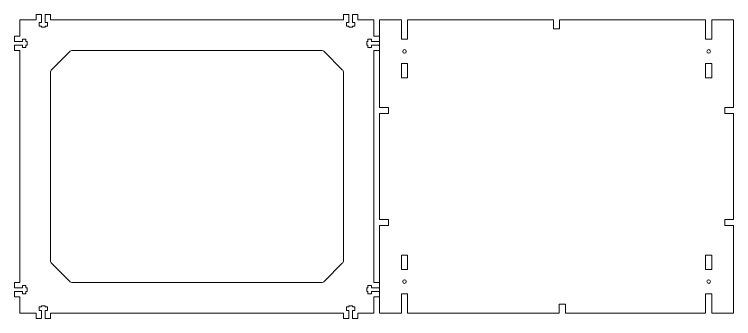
# Model space of a CAD drawing. Header units: inches. Extents: x -959 to 461, y -102 to 704.
# Drawn here: x -246 to 461, y 405 to 704 of the extents above; entities that cross this region are included whole.
import ezdxf

# ---------------------------------------------------------------- set-up
doc = ezdxf.new("R2010")
doc.units = ezdxf.units.IN
doc.header["$MEASUREMENT"] = 0
doc.layers.add('Layer 1', color=7, linetype='Continuous')

msp = doc.modelspace()

# ---------------------------------------------------------------- linework, layer by layer
at = {"layer": 'Layer 1', "color": 7, "lineweight": 18}
for points in [[(107.6, 410.32), (91.6, 410.32), (91.6, 404.82), (86.38, 404.82), (86.38, 412.76), (88.6, 412.76), (88.6, 416.24), (86.38, 416.24), (86.38, 417.53), (82.82, 417.53), (82.82, 416.24), (80.6, 416.24), (80.6, 412.76), (82.82, 412.76), (82.82, 404.82), (77.6, 404.82), (77.6, 410.32), (-210.7, 410.32), (-210.7, 404.82), (-215.92, 404.82), (-215.92, 412.76), (-213.7, 412.76), (-213.7, 416.24), (-215.92, 416.24), (-215.92, 417.53), (-219.48, 417.53), (-219.48, 416.24), (-221.7, 416.24), (-221.7, 412.76), (-219.48, 412.76), (-219.48, 404.82), (-224.7, 404.82), (-224.7, 410.32), (-240.7, 410.32), (-240.7, 426.32), (-246.2, 426.32), (-246.2, 431.54), (-238.27, 431.54), (-238.27, 429.32), (-234.78, 429.32), (-234.78, 431.54), (-233.49, 431.54), (-233.49, 435.1), (-234.78, 435.1), (-234.78, 437.32), (-238.27, 437.32), (-238.27, 435.1), (-246.2, 435.1), (-246.2, 440.32), (-240.7, 440.32), (-240.7, 668.32), (-246.2, 668.32), (-246.2, 673.54), (-238.27, 673.54), (-238.27, 671.32), (-234.78, 671.32), (-234.78, 673.54), (-233.49, 673.54), (-233.49, 677.1), (-234.78, 677.1), (-234.78, 679.32), (-238.27, 679.32), (-238.27, 677.1), (-246.2, 677.1), (-246.2, 682.32), (-240.7, 682.32), (-240.7, 698.32), (-224.7, 698.32), (-224.7, 703.82), (-219.48, 703.82), (-219.48, 695.89), (-221.7, 695.89), (-221.7, 692.4), (-219.48, 692.4), (-219.48, 691.11), (-215.92, 691.11), (-215.92, 692.4), (-213.7, 692.4), (-213.7, 695.89), (-215.92, 695.89), (-215.92, 703.82), (-210.7, 703.82), (-210.7, 698.32), (77.6, 698.32), (77.6, 703.82), (82.82, 703.82), (82.82, 695.89), (80.6, 695.89), (80.6, 692.4), (82.82, 692.4), (82.82, 691.11), (86.38, 691.11), (86.38, 692.4), (88.6, 692.4), (88.6, 695.89), (86.38, 695.89), (86.38, 703.82), (91.6, 703.82), (91.6, 698.32), (107.6, 698.32), (107.6, 682.32), (113.1, 682.32), (113.1, 677.1), (105.16, 677.1), (105.16, 679.32), (101.68, 679.32), (101.68, 677.1), (100.39, 677.1), (100.39, 673.54), (101.68, 673.54), (101.68, 671.32), (105.16, 671.32), (105.16, 673.54), (113.1, 673.54), (113.1, 668.32), (107.6, 668.32), (107.6, 440.32), (113.1, 440.32), (113.1, 435.1), (105.16, 435.1), (105.16, 437.32), (101.68, 437.32), (101.68, 435.1), (100.39, 435.1), (100.39, 431.54), (101.68, 431.54), (101.68, 429.32), (105.16, 429.32), (105.16, 431.54), (113.1, 431.54), (113.1, 426.32), (107.6, 426.32), (107.6, 410.32)], [(113.1, 698.32), (134.6, 698.32), (134.6, 679.32), (140.6, 679.32), (140.6, 698.32), (284.25, 698.32), (284.25, 689.55), (290.25, 689.55), (290.25, 698.32), (433.9, 698.32), (433.9, 679.32), (439.9, 679.32), (439.9, 698.32), (461.4, 698.32), (461.4, 612.32), (452.63, 612.32), (452.63, 606.32), (461.4, 606.32), (461.4, 502.32), (452.63, 502.32), (452.63, 496.32), (461.4, 496.32), (461.4, 410.32), (439.9, 410.32), (439.9, 429.32), (433.9, 429.32), (433.9, 410.32), (295.88, 410.32), (295.88, 419.09), (289.88, 419.09), (289.88, 410.32), (140.6, 410.32), (140.6, 429.32), (134.6, 429.32), (134.6, 410.32), (113.1, 410.32), (113.1, 496.32), (121.87, 496.32), (121.87, 502.32), (113.1, 502.32), (113.1, 606.32), (121.87, 606.32), (121.87, 612.32), (113.1, 612.32), (113.1, 698.32)], [(134.6, 655.49), (134.6, 641.49), (140.6, 641.49), (140.6, 655.49), (134.6, 655.49)], [(433.9, 655.49), (439.9, 655.49), (439.9, 641.49), (433.9, 641.49), (433.9, 655.49)], [(134.6, 467.15), (140.6, 467.15), (140.6, 453.15), (134.6, 453.15), (134.6, 467.15)], [(433.9, 467.15), (439.9, 467.15), (439.9, 453.15), (433.9, 453.15), (433.9, 467.15)]]:
    msp.add_lwpolyline(points, dxfattribs=at)
for points, knots in [([(58.77, 441.49), (58.77, 441.49), (76.43, 459.15), (76.43, 459.15), (77.18, 459.9), (77.6, 460.92), (77.6, 461.98), (77.6, 461.98), (77.6, 646.66), (77.6, 646.66), (77.6, 647.72), (77.18, 648.74), (76.43, 649.49), (76.43, 649.49), (58.77, 667.15), (58.77, 667.15), (58.02, 667.9), (57, 668.32), (55.94, 668.32), (55.94, 668.32), (-189.04, 668.32), (-189.04, 668.32), (-190.1, 668.32), (-191.12, 667.9), (-191.87, 667.15), (-191.87, 667.15), (-209.53, 649.49), (-209.53, 649.49), (-210.28, 648.74), (-210.7, 647.72), (-210.7, 646.66), (-210.7, 646.66), (-210.7, 461.98), (-210.7, 461.98), (-210.7, 460.92), (-210.28, 459.9), (-209.53, 459.15), (-209.53, 459.15), (-191.87, 441.49), (-191.87, 441.49), (-191.12, 440.74), (-190.1, 440.32), (-189.04, 440.32), (-189.04, 440.32), (55.94, 440.32), (55.94, 440.32), (57, 440.32), (58.02, 440.74), (58.77, 441.49)], [0, 0, 0, 0, 1, 1, 1, 2, 2, 2, 3, 3, 3, 4, 4, 4, 5, 5, 5, 6, 6, 6, 7, 7, 7, 8, 8, 8, 9, 9, 9, 10, 10, 10, 11, 11, 11, 12, 12, 12, 13, 13, 13, 14, 14, 14, 15, 15, 15, 16, 16, 16, 16]), ([(139.38, 667.4), (139.38, 666.42), (138.58, 665.63), (137.6, 665.63), (136.62, 665.63), (135.82, 666.42), (135.82, 667.4), (135.82, 668.39), (136.62, 669.18), (137.6, 669.18), (138.58, 669.18), (139.38, 668.39), (139.38, 667.4)], [0, 0, 0, 0, 1, 1, 1, 2, 2, 2, 3, 3, 3, 4, 4, 4, 4]), ([(438.68, 667.4), (438.68, 666.42), (437.89, 665.63), (436.9, 665.63), (435.92, 665.63), (435.13, 666.42), (435.13, 667.4), (435.13, 668.39), (435.92, 669.18), (436.9, 669.18), (437.89, 669.18), (438.68, 668.39), (438.68, 667.4)], [0, 0, 0, 0, 1, 1, 1, 2, 2, 2, 3, 3, 3, 4, 4, 4, 4]), ([(139.38, 441.24), (139.38, 440.25), (138.58, 439.46), (137.6, 439.46), (136.62, 439.46), (135.82, 440.25), (135.82, 441.24), (135.82, 442.22), (136.62, 443.01), (137.6, 443.01), (138.58, 443.01), (139.38, 442.22), (139.38, 441.24)], [0, 0, 0, 0, 1, 1, 1, 2, 2, 2, 3, 3, 3, 4, 4, 4, 4]), ([(438.68, 441.24), (438.68, 440.25), (437.89, 439.46), (436.9, 439.46), (435.92, 439.46), (435.13, 440.25), (435.13, 441.24), (435.13, 442.22), (435.92, 443.01), (436.9, 443.01), (437.89, 443.01), (438.68, 442.22), (438.68, 441.24)], [0, 0, 0, 0, 1, 1, 1, 2, 2, 2, 3, 3, 3, 4, 4, 4, 4])]:
    msp.add_open_spline(points, degree=3, knots=knots, dxfattribs=at)

doc.saveas('drawing.dxf')
